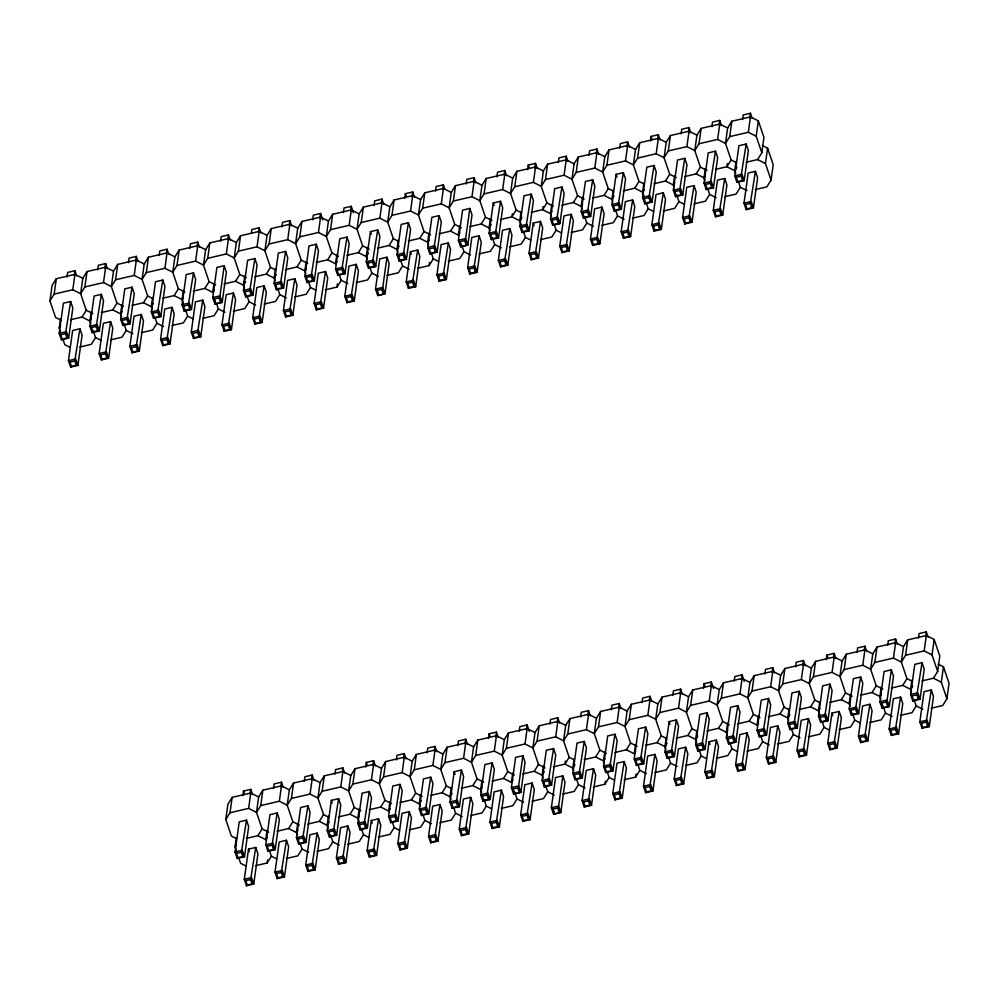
<?xml version="1.0" encoding="UTF-8"?>
<svg xmlns="http://www.w3.org/2000/svg" width="999" height="999" viewBox="0 0 999 999"><rect width="100%" height="100%" fill="white"/><g stroke="black" fill="none" stroke-linecap="round" stroke-linejoin="round"><path stroke-width="1.5" d="M60.802 320.067L55.557 317.42L49.95 300.874L52.085 285.489L56.306 278.709L74.925 274.363L82.792 278.334L80.657 293.718L86.264 310.264L92.82 313.574M49.95 300.874L54.171 294.093L56.306 278.709M60.614 332.305L59.203 328.172L60.489 318.943M67.02 277.035L67.657 272.415L74.913 270.729L76.661 275.886M70.642 301.498L65.522 333.629L66.983 337.924L68.644 338.112L72.827 307.954L70.642 301.498L63.387 303.197L59.203 333.354L61.389 339.81L68.644 338.112L66.458 331.668L59.203 333.354L60.689 334.752L62.15 339.061L61.389 339.81M74.276 275.349L74.913 270.729M54.171 294.093L72.79 289.747L74.925 274.363M72.79 289.747L80.657 293.718L84.878 286.938L87.013 271.553L105.632 267.208L113.499 271.166L111.364 286.563L116.97 303.109L123.526 306.406M79.895 328.796L74.788 360.926L76.236 365.222L77.897 365.409L82.08 335.239L79.895 328.796L72.64 330.494L68.456 360.651L70.642 367.108L77.897 365.409L75.712 358.966L68.456 360.651L69.942 362.05L71.404 366.358L70.642 367.108M91.196 311.775L89.91 321.016L90.847 323.776M97.727 269.88L98.364 265.259L105.619 263.574L107.368 268.731M101.349 294.343L96.229 326.473L97.69 330.769L99.351 330.956L103.534 300.786L101.349 294.343L94.093 296.029L89.91 326.198L92.095 332.642L99.351 330.956L97.165 324.513L89.91 326.198L91.396 327.597L92.857 331.893L92.095 332.642M104.982 268.182L105.619 263.574M84.878 286.938L103.496 282.592L105.632 267.208M103.496 282.592L111.364 286.563L115.584 279.77L117.72 264.385L136.339 260.052L144.206 264.011L142.07 279.395L147.677 295.954L152.922 298.589M110.602 321.641L105.494 353.771L106.943 358.067L108.604 358.254L112.787 328.084L110.602 321.641L103.347 323.326L99.163 353.496L101.349 359.94L108.604 358.254L106.418 351.81L99.163 353.496L100.649 354.895L102.11 359.19L101.349 359.94M121.903 304.62L120.617 313.861L121.553 316.608M128.434 262.725L129.071 258.104L136.326 256.406L138.074 261.576M132.055 287.188L126.935 319.318L128.396 323.614L130.057 323.801L134.241 293.631L132.055 287.188L124.8 288.873L120.617 319.043L122.802 325.487L130.057 323.801L127.872 317.345L120.617 319.043L122.103 320.442L123.564 324.737L122.802 325.487M135.689 261.026L136.326 256.406M115.584 279.77L134.203 275.437L136.339 260.052M134.203 275.437L142.07 279.395L146.291 272.615L148.426 257.23L167.045 252.897L174.912 256.855L172.777 272.24L178.384 288.786L184.94 292.095M141.309 314.485L136.201 346.616L137.65 350.911L139.311 351.099L143.494 320.929L141.309 314.485L134.053 316.171L129.87 346.341L132.055 352.784L139.311 351.099L137.125 344.643L129.87 346.341L131.356 347.739L132.817 352.035L132.055 352.784M152.61 297.465L151.324 306.693L152.26 309.453M159.141 255.557L159.778 250.949L167.033 249.25L168.781 254.408M162.762 280.032L157.642 312.15L159.103 316.458L160.764 316.646L164.947 286.476L162.762 280.032L155.507 281.718L151.324 311.888L153.509 318.331L160.764 316.646L158.579 310.19L151.324 311.888L152.81 313.286L154.271 317.582L153.509 318.331M166.396 253.871L167.033 249.25M146.291 272.615L164.91 268.281L167.045 252.897M164.91 268.281L172.777 272.24L176.998 265.459L179.133 250.075L197.752 245.729L205.619 249.7L203.484 265.085L209.091 281.631L215.647 284.94M172.015 307.317L166.908 339.448L168.356 343.756L170.017 343.943L174.201 313.773L172.015 307.317L164.76 309.016L160.577 339.185L162.762 345.629L170.017 343.943L167.832 337.487L160.577 339.185L162.063 340.584L163.524 344.88L162.762 345.629M183.317 290.309L182.03 299.538L183.429 303.671M189.847 248.401L190.484 243.781L197.74 242.095L199.488 247.252M193.469 272.864L188.349 304.995L189.81 309.29L191.471 309.478L195.654 279.32L193.469 272.864L186.214 274.563L182.03 304.72L184.216 311.176L191.471 309.478L189.286 303.034L182.03 304.72L183.516 306.119L184.977 310.427L184.216 311.176M197.103 246.716L197.74 242.095M176.998 265.459L195.617 261.114L197.752 245.729M195.617 261.114L203.484 265.085L207.705 258.304L209.84 242.919L228.459 238.574L236.326 242.545L234.191 257.929L239.797 274.475L246.353 277.784M202.722 300.162L197.615 332.292L199.063 336.588L200.724 336.775L204.907 306.618L202.722 300.162L195.467 301.86L191.284 332.018L193.469 338.474L200.724 336.775L198.539 330.332L191.284 332.018L192.77 333.416L194.231 337.724L193.469 338.474M193.419 291.084L204.87 288.411L212.737 292.382L214.023 283.154M220.554 241.246L221.191 236.626L228.446 234.94L230.195 240.097M215.334 300.999L214.922 304.021L222.178 302.322L226.361 272.153L224.176 265.709L216.92 267.407L212.737 297.565L214.922 304.021L222.178 302.322L219.992 295.879L224.176 265.709M227.809 239.56L228.446 234.94M207.705 258.304L226.323 253.958L228.459 238.574M226.323 253.958L234.191 257.929L238.411 251.149L240.547 235.752L259.166 231.418L267.033 235.377L264.897 250.774L270.504 267.32L275.749 269.967M233.429 293.007L228.309 325.137L229.77 329.433L231.431 329.62L235.614 299.45L233.429 293.007L226.174 294.693L221.99 324.862L224.176 331.318L231.431 329.62L229.246 323.177L221.99 324.862L223.476 326.261L224.937 330.557L224.176 331.318M244.73 275.986L243.444 285.227L244.38 287.987M251.473 232.542L251.898 229.47L259.153 227.784L260.901 232.942M254.882 258.554L249.762 290.684L251.224 294.98L252.884 295.167L257.068 264.997L254.882 258.554L247.627 260.24L243.444 290.409L245.629 296.853L252.884 295.167L250.699 288.723L243.444 290.409L244.93 291.808L246.391 296.104L245.629 296.853M258.516 232.392L259.153 227.784M238.411 251.149L257.03 246.803L259.166 231.418M257.03 246.803L264.897 250.774L269.118 243.981L271.253 228.596L289.872 224.263L297.739 228.222L295.604 243.606L301.211 260.165L307.767 263.461M264.136 285.851L259.016 317.982L260.477 322.277L262.138 322.465L266.321 292.295L264.136 285.851L256.88 287.537L252.697 317.707L254.882 324.151L262.138 322.465L259.952 316.021L252.697 317.707L254.183 319.106L255.644 323.401L254.882 324.151M275.437 268.831L274.151 278.059L275.087 280.819M281.968 226.923L282.605 222.315L289.86 220.617L291.608 225.786M285.589 251.398L280.469 283.529L281.93 287.824L283.591 288.012L287.774 257.842L285.589 251.398L278.334 253.084L274.151 283.254L276.336 289.698L283.591 288.012L281.406 281.556L274.151 283.254L275.637 284.653L277.098 288.948L276.336 289.698M289.211 225.237L289.86 220.617M269.118 243.981L287.737 239.648L289.872 224.263M287.737 239.648L295.604 243.606L299.825 236.825L301.96 221.441L320.579 217.108L328.446 221.066L326.311 236.451L331.918 252.997L338.474 256.306M294.842 278.696L289.722 310.826L291.184 315.122L292.844 315.309L297.028 285.14L294.842 278.696L287.587 280.382L283.404 310.552L285.589 316.995L292.844 315.309L290.659 308.853L283.404 310.552L284.89 311.95L286.351 316.246L285.589 316.995M236.663 838.71L231.418 836.063L225.799 819.517L227.934 804.133L232.155 797.352L250.774 793.006L258.641 796.977L256.506 812.362L262.125 828.908L268.681 832.217M306.131 261.676L304.857 270.904L305.794 273.664M225.799 819.517L230.02 812.736L232.155 797.352M312.675 219.768L313.311 215.16L320.567 213.461L322.752 219.917M316.296 244.231L311.176 276.361L312.637 280.669L314.298 280.856L318.481 250.687L316.296 244.231L309.041 245.929L304.857 276.099L307.043 282.542L314.298 280.856L312.113 274.4L304.857 276.099L306.343 277.497L307.804 281.793L307.043 282.542M319.917 218.082L320.567 213.461M299.825 236.825L318.444 232.492L320.579 217.108M236.463 850.948L235.052 846.815L236.338 837.587M242.869 795.679L243.506 791.058L250.761 789.372L252.51 794.53M246.491 820.142L241.383 852.272L242.832 856.568L244.493 856.755L248.676 826.598L246.491 820.142L239.236 821.84L235.052 851.997L237.238 858.453L244.493 856.755L242.307 850.311L235.052 851.997L236.538 853.396L237.999 857.704L237.238 858.453M250.125 793.993L250.761 789.372M230.02 812.736L248.639 808.391L250.774 793.006M318.444 232.492L326.311 236.451L330.532 229.67L332.667 214.285L351.286 209.94L359.153 213.911L357.018 229.295L362.625 245.841L369.18 249.151M325.549 271.528L320.429 303.659L321.89 307.967L323.551 308.154L327.734 277.984L325.549 271.528L318.294 273.227L314.111 303.396L316.296 309.84L323.551 308.154L321.366 301.698L314.111 303.396L315.597 304.795L317.058 309.091L316.296 309.84M248.501 849.138L244.305 879.295L246.491 885.751L253.746 884.053L257.942 853.895L255.744 847.439L248.501 849.138L249.375 851.71M316.233 262.45L327.697 259.79L335.564 263.748L336.838 254.52M248.639 808.391L256.506 812.362L260.727 805.581L262.862 790.197L281.481 785.851L289.348 789.822L287.213 805.206L292.832 821.752L299.375 825.062M343.381 212.612L344.018 207.992L351.273 206.306L353.459 212.75M255.744 847.439L250.637 879.57L252.098 883.865L253.746 884.053L251.561 877.609L244.305 879.295L245.804 880.693L247.252 885.002L246.491 885.751M325.499 289.747L336.95 287.088L337.375 284.003M347.003 237.075L341.883 269.206L343.344 273.501L345.005 273.689L349.188 243.531L347.003 237.075L339.747 238.773L335.564 268.931L337.749 275.387L345.005 273.689L342.819 267.245L335.564 268.931L337.05 270.329L338.511 274.638L337.749 275.387M350.624 210.926L351.273 206.306M330.532 229.67L349.151 225.324L351.286 209.94M246.441 838.361L257.892 835.688L265.759 839.659L267.045 830.431M273.576 788.523L274.213 783.903L281.468 782.217L283.216 787.374M255.694 865.658L267.158 862.986L267.582 859.914M277.198 812.986L272.09 845.117L273.539 849.412L275.2 849.6L279.383 819.43L277.198 812.986L269.942 814.672L265.759 844.842L267.944 851.298L275.2 849.6L273.014 843.156L265.759 844.842L267.245 846.24L268.706 850.536L267.944 851.298M280.831 786.825L281.468 782.217M260.727 805.581L279.345 801.235L281.481 785.851M349.151 225.324L357.018 229.295L361.238 222.515L363.374 207.13L381.993 202.785L389.86 206.756L387.724 222.14L393.331 238.686L398.576 241.333M356.256 264.373L351.136 296.503L352.597 300.799L354.258 300.986L358.441 270.829L356.256 264.373L349.001 266.071L344.817 296.228L347.003 302.685L354.258 300.986L352.073 294.543L344.817 296.228L346.303 297.627L347.764 301.935L347.003 302.685M367.545 247.365L366.271 256.593L367.207 259.353M279.345 801.235L287.213 805.206L291.433 798.413L293.569 783.029L312.188 778.696L320.055 782.654L317.919 798.039L323.539 814.597L328.771 817.232M370.454 231.606L366.271 261.775L368.456 268.232L375.711 266.533L379.895 236.363L377.709 229.92L370.454 231.606L371.328 234.191M374.088 205.457L374.725 200.836L381.98 199.151L383.728 204.308M286.451 840.284L281.343 872.414L282.804 876.71L284.453 876.897L288.649 846.727L286.451 840.284L279.208 841.97L275.012 872.139L277.198 878.583L284.453 876.897L282.267 870.454L275.012 872.139L276.511 873.538L277.959 877.834L277.198 878.583M377.709 229.92L372.59 262.05L374.051 266.346L375.711 266.533L373.526 260.09L366.271 261.775L367.757 263.174L369.218 267.47L368.456 268.232M381.331 203.759L381.98 199.151M361.238 222.515L379.857 218.169L381.993 202.785M297.752 823.263L296.466 832.504L297.402 835.251M304.283 781.368L304.92 776.747L312.175 775.062L313.923 780.219M378.122 292.507L377.709 295.529L384.965 293.831L389.148 263.661L386.963 257.218L379.707 258.903L375.524 289.073L377.709 295.529L384.965 293.831L382.779 287.387L386.963 257.218M307.904 805.831L302.797 837.961L304.245 842.257L305.906 842.444L310.09 812.274L307.904 805.831L300.649 807.517L296.466 837.686L298.651 844.13L305.906 842.444L303.721 836.001L296.466 837.686L297.952 839.085L299.413 843.381L298.651 844.13M311.538 779.67L312.175 775.062M291.433 798.413L310.052 794.08L312.188 778.696M379.857 218.169L387.724 222.14L391.945 215.359L394.081 199.962L412.699 195.629L420.567 199.588L418.431 214.972L424.038 231.531L430.594 234.827M398.251 240.197L396.978 249.438L397.914 252.198M310.052 794.08L317.919 798.039L322.14 791.258L324.275 775.873L342.894 771.54L350.761 775.499L348.626 790.883L354.233 807.442L360.789 810.738M404.782 198.302L405.432 193.681L412.687 191.995L414.435 197.153M317.158 833.129L312.05 865.259L313.511 869.555L315.16 869.742L319.343 839.572L317.158 833.129L309.915 834.814L305.719 864.984L307.904 871.428L315.16 869.742L312.974 863.298L305.719 864.984L307.217 866.383L308.666 870.678L307.904 871.428M408.416 222.765L403.296 254.895L404.757 259.191L406.418 259.378L410.601 229.208L408.416 222.765L401.161 224.45L396.978 254.62L399.163 261.064L406.418 259.378L404.22 252.934L396.978 254.62L398.464 256.019L399.925 260.314L399.163 261.064M412.038 196.603L412.687 191.995M391.945 215.359L410.564 211.014L412.699 195.629M328.459 816.108L327.173 825.336L328.109 828.096M331.356 800.361L327.173 830.531L329.358 836.975L336.613 835.289L340.796 805.119L338.611 798.676L331.356 800.361L332.23 802.946M334.99 774.2L335.627 769.592L342.882 767.894L344.63 773.051M410.414 251.748L406.231 281.918L408.416 288.361L415.671 286.676L419.855 256.506L417.669 250.062L410.414 251.748L411.288 254.333M338.611 798.676L333.504 830.793L334.952 835.102L336.613 835.289L334.428 828.833L327.173 830.531L328.659 831.93L330.12 836.225L329.358 836.975M342.457 770.978L342.882 767.894M322.14 791.258L340.759 786.925L342.894 771.54M410.564 211.014L418.431 214.972L422.652 208.192L424.787 192.807L443.406 188.474L451.273 192.432L449.138 207.817L454.745 224.375L461.301 227.672M417.669 250.062L412.55 282.193L414.011 286.488L415.671 286.676L413.486 280.232L406.231 281.918L407.717 283.316L409.178 287.612L408.416 288.361M428.958 233.042L427.684 242.27L428.621 245.03M340.759 786.925L348.626 790.883L352.847 784.103L354.982 768.718L373.601 764.372L381.468 768.343L379.333 783.728L384.94 800.274L391.496 803.583M435.489 191.134L436.138 186.526L443.394 184.827L444.705 188.699M347.864 825.973L342.757 858.091L344.218 862.399L345.866 862.587L350.05 832.417L347.864 825.973L340.622 827.659L336.426 857.829L338.611 864.272L345.866 862.587L343.681 856.131L336.426 857.829L337.924 859.227L339.373 863.523L338.611 864.272M417.619 268.281L429.071 265.609L429.495 262.525M439.123 215.609L434.003 247.74L435.464 252.035L437.125 252.223L441.308 222.053L439.123 215.609L431.868 217.295L427.684 247.465L429.87 253.908L437.125 252.223L434.927 245.766L427.684 247.465L429.17 248.863L430.631 253.159L429.87 253.908M442.744 189.448L443.394 184.827M422.652 208.192L441.271 203.858L443.406 188.474M359.165 808.953L357.879 818.181L359.29 822.314M365.696 767.045L366.333 762.437L373.589 760.739L375.337 765.896M369.318 791.508L364.21 823.638L365.659 827.946L367.32 828.134L371.503 797.964L369.318 791.508L362.063 793.206L357.879 823.376L360.065 829.819L367.32 828.134L365.135 821.678L357.879 823.376L359.365 824.774L360.826 829.07L360.065 829.819M372.952 765.359L373.589 760.739M352.847 784.103L371.466 779.769L373.601 764.372M441.271 203.858L449.138 207.817L453.359 201.036L455.494 185.652L474.113 181.306L481.98 185.277L479.845 200.662L485.452 217.208L492.007 220.517M448.376 242.907L443.256 275.025L444.717 279.333L446.378 279.52L450.561 249.35L448.376 242.907L441.121 244.593L436.938 274.762L439.123 281.206L446.378 279.52L444.193 273.064L436.938 274.762L438.424 276.161L439.885 280.457L439.123 281.206M371.316 820.504L367.132 850.661L369.318 857.117L376.573 855.419L380.756 825.261L378.571 818.805L371.316 820.504L372.202 823.076M439.061 233.828L450.524 231.156L458.391 235.115L459.665 225.886M371.466 779.769L379.333 783.728L383.554 776.947L385.689 761.563L404.308 757.217L412.175 761.188L410.04 776.573L415.646 793.119L422.202 796.428M466.196 183.978L466.845 179.37L474.1 177.672L475.849 182.829M378.571 818.805L373.464 850.936L374.912 855.231L376.573 855.419L374.388 848.975L367.132 850.661L368.631 852.06L370.08 856.368L369.318 857.117M460.989 243.731L460.576 246.753L467.832 245.067L472.015 214.897L469.83 208.441L462.574 210.14L458.391 240.309L460.576 246.753L467.832 245.067L465.634 238.611L469.83 208.441M473.451 182.293L474.1 177.672M453.359 201.036L471.978 196.703L474.113 181.306M369.268 809.727L380.719 807.055L388.586 811.026L389.872 801.797M396.403 759.889L397.04 755.269L404.295 753.583L406.044 758.74M400.025 784.352L394.917 816.483L396.366 820.778L398.027 820.966L402.21 790.808L400.025 784.352L392.769 786.051L388.586 816.208L390.771 822.664L398.027 820.966L395.841 814.522L388.586 816.208L390.072 817.607L391.533 821.915L390.771 822.664M403.658 758.204L404.295 753.583M383.554 776.947L402.172 772.602L404.308 757.217M471.978 196.703L479.845 200.662L484.065 193.881L486.201 178.496L504.82 174.151L512.674 178.122L510.551 193.506L516.158 210.052L521.403 212.7M479.083 235.739L473.963 267.869L475.424 272.178L477.085 272.365L481.268 242.195L479.083 235.739L471.828 237.437L467.644 267.607L469.83 274.051L477.085 272.365L474.9 265.909L467.644 267.607L469.13 269.006L470.591 273.301L469.83 274.051M490.372 218.731L489.098 227.959L490.034 230.719M402.172 772.602L410.04 776.573L414.26 769.792L416.396 754.407L435.015 750.062L442.882 754.02L440.746 769.417L446.353 785.963L451.598 788.611M493.281 202.984L489.098 233.142L491.283 239.598L498.526 237.899L502.722 207.742L500.536 201.286L493.281 202.984L494.155 205.557M496.903 176.823L497.552 172.203L504.807 170.517L506.555 175.674M409.278 811.65L404.17 843.78L405.619 848.076L407.28 848.263L411.463 818.094L409.278 811.65L402.023 813.348L397.839 843.506L400.025 849.962L407.28 848.263L405.094 841.82L397.839 843.506L399.325 844.904L400.786 849.212L400.025 849.962M500.536 201.286L495.417 233.416L496.878 237.712L498.526 237.899L496.341 231.456L489.098 233.142L490.584 234.54L492.045 238.848L491.283 239.598M504.158 175.137L504.807 170.517M484.065 193.881L502.684 189.535L504.82 174.151M420.579 794.63L419.293 803.87L420.229 806.63M427.11 752.734L427.747 748.114L435.002 746.428L436.75 751.585M430.731 777.197L425.624 809.327L427.072 813.623L428.733 813.81L432.917 783.641L430.731 777.197L423.476 778.883L419.293 809.053L421.478 815.496L428.733 813.81L426.548 807.367L419.293 809.053L420.779 810.451L422.24 814.747L421.478 815.496M434.365 751.036L435.002 746.428M414.26 769.792L432.879 765.446L435.015 750.062M502.684 189.535L510.551 193.506L514.772 186.726L516.908 171.341L535.526 166.995L543.381 170.966L541.246 186.351L546.865 202.897L553.421 206.206M509.79 228.584L504.67 260.714L506.131 265.01L507.792 265.197L511.975 235.04L509.79 228.584L502.534 230.282L498.351 260.439L500.536 266.895L507.792 265.197L505.606 258.753L498.351 260.439L499.837 261.838L501.298 266.146L500.536 266.895M512.362 213.761L511.938 216.833L500.474 219.505M521.078 211.576L519.805 220.804L521.203 224.937M432.879 765.446L440.746 769.417L444.967 762.624L447.102 747.24L465.721 742.906L473.588 746.865L471.453 762.249L477.06 778.808L483.616 782.105M527.609 169.668L528.259 165.047L535.514 163.361L537.262 168.519M439.985 804.495L434.877 836.625L436.326 840.921L437.987 841.108L442.17 810.938L439.985 804.495L432.729 806.181L428.546 836.35L430.731 842.794L437.987 841.108L435.801 834.664L428.546 836.35L430.032 837.749L431.493 842.045L430.731 842.794M531.243 194.131L526.123 226.261L527.584 230.557L529.233 230.744L533.429 200.574L531.243 194.131L523.988 195.816L519.805 225.986L521.99 232.442L529.233 230.744L527.047 224.3L519.805 225.986L521.291 227.385L522.739 231.681L521.99 232.442M534.865 167.969L535.514 163.361M514.772 186.726L533.391 182.38L535.526 166.995M451.286 787.474L450 796.715L450.936 799.462M454.183 771.727L450 801.897L452.185 808.341L459.44 806.655L463.623 776.485L461.438 770.042L454.183 771.727L455.057 774.312M457.817 745.579L458.454 740.958L465.709 739.272L467.457 744.43M533.241 223.114L529.058 253.284L531.243 259.728L538.498 258.042L542.682 227.872L540.496 221.428L533.241 223.114L534.115 225.699M461.438 770.042L456.318 802.172L457.779 806.468L459.44 806.655L457.255 800.211L450 801.897L451.486 803.296L452.947 807.592L452.185 808.341M465.072 743.88L465.709 739.272M444.967 762.624L463.586 758.291L465.721 742.906M533.391 182.38L541.246 186.351L545.479 179.558L547.614 164.173L566.221 159.84L574.088 163.799L571.952 179.183L577.572 195.742L584.128 199.038M540.496 221.428L535.377 253.559L536.838 257.854L538.498 258.042L536.313 251.598L529.058 253.284L530.544 254.683L532.005 258.978L531.243 259.728M543.069 206.606L542.644 209.678L531.181 212.35M551.785 204.408L550.511 213.649L551.448 216.396M463.586 758.291L471.453 762.249L475.674 755.469L477.809 740.084L496.428 735.751L504.295 739.71L502.16 755.094L507.767 771.653L514.323 774.949M558.316 162.512L558.965 157.892L566.208 156.206L567.969 161.363M470.691 797.339L465.584 829.47L467.033 833.765L468.693 833.953L472.877 803.783L470.691 797.339L463.436 799.025L459.253 829.195L461.438 835.639L468.693 833.953L466.508 827.497L459.253 829.195L460.739 830.594L462.2 834.889L461.438 835.639M561.95 186.975L556.83 219.106L558.291 223.401L559.939 223.589L564.135 193.419L561.95 186.975L554.695 188.661L550.499 218.831L552.697 225.275L559.939 223.589L557.754 217.145L550.499 218.831L551.997 220.23L553.446 224.525L552.697 225.275M565.571 160.814L566.208 156.206M545.479 179.558L564.085 175.225L566.221 159.84M481.993 780.319L480.706 789.547L481.643 792.307M488.523 738.411L489.16 733.803L496.416 732.105L498.164 737.262M492.145 762.886L487.025 795.004L488.486 799.312L490.147 799.5L494.33 769.33L492.145 762.886L484.89 764.572L480.706 794.742L482.892 801.186L490.147 799.5L487.962 793.044L480.706 794.742L482.192 796.141L483.653 800.436L482.892 801.186M495.779 736.725L496.416 732.105M475.674 755.469L494.293 751.136L496.428 735.751M564.085 175.225L571.952 179.183L576.186 172.402L578.321 157.018L596.927 152.685L604.795 156.643L602.659 172.028L608.279 188.586L613.523 191.221M571.203 214.273L566.083 246.403L567.544 250.699L569.205 250.886L573.389 220.717L571.203 214.273L563.948 215.959L559.765 246.129L561.95 252.572L569.205 250.886L567.007 244.443L559.765 246.129L561.251 247.527L562.712 251.823L561.95 252.572M582.492 197.253L581.218 206.481L582.155 209.241M494.293 751.136L502.16 755.094L506.381 748.313L508.516 732.929L527.135 728.583L535.002 732.554L532.867 747.939L538.473 764.485L545.029 767.794M589.023 155.345L589.672 150.737L596.915 149.038L598.676 154.196M501.398 790.184L496.291 822.302L497.739 826.61L499.4 826.797L503.583 796.628L501.398 790.184L494.143 791.87L489.96 822.04L492.145 828.483L499.4 826.797L497.215 820.341L489.96 822.04L491.446 823.438L492.907 827.734L492.145 828.483M592.657 179.82L587.537 211.938L588.998 216.246L590.646 216.433L594.842 186.264L592.657 179.82L585.402 181.506L581.206 211.676L583.404 218.119L590.646 216.433L588.461 209.977L581.206 211.676L582.704 213.074L584.153 217.37L583.404 218.119M596.278 153.659L596.915 149.038M576.186 172.402L594.792 168.069L596.927 152.685M492.095 781.106L503.546 778.433L511.413 782.392L512.699 773.164M519.23 731.256L519.867 726.635L527.122 724.949L529.308 731.393M514.023 791.008L513.598 794.03L520.854 792.332L525.037 762.175L522.852 755.719L515.596 757.417L511.413 787.574L513.598 794.03L520.854 792.332L518.668 785.888L522.852 755.719M526.485 729.57L527.122 724.949M506.381 748.313L524.999 743.968L527.135 728.583M594.792 168.069L602.659 172.028L606.893 165.247L609.028 149.862L627.634 145.517L635.501 149.488L633.366 164.872L638.985 181.418L644.23 184.066M601.91 207.118L596.79 239.236L598.251 243.544L599.912 243.731L604.095 213.561L601.91 207.118L594.655 208.803L590.471 238.973L592.657 245.417L599.912 243.731L597.714 237.275L590.471 238.973L591.957 240.372L593.418 244.668L592.657 245.417M613.199 190.097L611.925 199.325L612.849 202.085M524.999 743.968L532.867 747.939L537.087 741.158L539.223 725.774L557.842 721.428L565.709 725.399L563.573 740.783L569.18 757.329L574.425 759.977M616.108 174.35L611.912 204.52L614.098 210.964L621.353 209.278L625.549 179.108L623.351 172.652L616.108 174.35L616.982 176.923M619.73 148.189L620.379 143.581L627.622 141.883L629.37 147.04M532.105 783.016L526.997 815.147L528.446 819.442L530.107 819.63L534.29 789.472L532.105 783.016L524.85 784.715L520.666 814.872L522.852 821.328L530.107 819.63L527.922 813.186L520.666 814.872L522.152 816.27L523.613 820.579L522.852 821.328M623.351 172.652L618.244 204.783L619.705 209.091L621.353 209.278L619.168 202.822L611.912 204.52L613.411 205.919L614.86 210.215L614.098 210.964M626.985 146.503L627.622 141.883M606.893 165.247L625.499 160.914L627.634 145.517M543.406 766.008L542.12 775.236L543.056 777.996M549.937 724.1L550.574 719.48L557.829 717.794L559.577 722.951M553.558 748.563L548.439 780.694L549.9 784.989L551.56 785.177L555.744 755.019L553.558 748.563L546.303 750.261L542.12 780.419L544.305 786.875L551.56 785.177L549.375 778.733L542.12 780.419L543.606 781.817L545.067 786.126L544.305 786.875M557.192 722.414L557.829 717.794M537.087 741.158L555.706 736.812L557.842 721.428M625.499 160.914L633.366 164.872L637.599 158.092L639.735 142.707L658.341 138.362L666.208 142.333L664.073 157.717L669.692 174.263L676.248 177.572M632.617 199.95L627.497 232.08L628.958 236.376L630.619 236.563L634.802 206.406L632.617 199.95L625.362 201.648L621.178 231.805L623.364 238.262L630.619 236.563L628.421 230.12L621.178 231.805L622.664 233.204L624.125 237.512L623.364 238.262M553.983 811.151L553.558 814.173L560.814 812.474L564.997 782.304L562.812 775.861L555.556 777.547L551.373 807.716L553.558 814.173L560.814 812.474L558.628 806.031L562.812 775.861M643.905 182.942L642.632 192.17L644.03 196.303M555.706 736.812L563.573 740.783L567.794 734.003L569.929 718.606L588.548 714.273L596.415 718.231L594.28 733.628L599.887 750.174L606.443 753.471M650.436 141.034L651.086 136.413L658.329 134.728L660.077 139.885M565.384 761.038L564.959 764.11L553.508 766.782M654.058 165.497L648.95 197.627L650.411 201.923L652.06 202.11L656.256 171.953L654.058 165.497L646.815 167.195L642.619 197.352L644.805 203.808L652.06 202.11L649.874 195.667L642.619 197.352L644.118 198.751L645.566 203.059L644.805 203.808M657.692 139.348L658.329 134.728M637.599 158.092L656.206 153.746L658.341 138.362M574.113 758.84L572.827 768.081L573.763 770.841M580.644 716.945L581.281 712.324L588.536 710.639L590.284 715.796M584.265 741.408L579.145 773.538L580.606 777.834L582.267 778.021L586.45 747.851L584.265 741.408L577.01 743.094L572.827 773.263L575.012 779.707L582.267 778.021L580.082 771.578L572.827 773.263L574.313 774.662L575.774 778.958L575.012 779.707M587.899 715.247L588.536 710.639M567.794 734.003L586.413 729.657L588.548 714.273M656.206 153.746L664.073 157.717L668.294 150.936L670.429 135.552L689.048 131.206L696.915 135.165L694.78 150.562L700.399 167.108L706.955 170.404M663.324 192.795L658.204 224.925L659.665 229.221L661.313 229.408L665.509 199.251L663.324 192.795L656.068 194.493L651.885 224.65L654.07 231.106L661.313 229.408L659.128 222.964L651.885 224.65L653.371 226.049L654.832 230.357L654.07 231.106M674.612 175.774L673.338 185.015L674.263 187.775M586.413 729.657L594.28 733.628L598.501 726.835L600.636 711.45L619.255 707.117L627.122 711.076L624.987 726.46L630.594 743.019L637.15 746.315M681.143 133.878L681.78 129.258L689.035 127.572L690.784 132.73M593.518 768.706L588.411 800.836L589.86 805.132L591.52 805.319L595.704 775.149L593.518 768.706L586.263 770.391L582.08 800.561L584.265 807.005L591.52 805.319L589.335 798.875L582.08 800.561L583.566 801.96L585.027 806.255L584.265 807.005M684.765 158.341L679.657 190.472L681.118 194.768L682.767 194.955L686.95 164.785L684.765 158.341L677.522 160.027L673.326 190.197L675.511 196.641L682.767 194.955L680.581 188.511L673.326 190.197L674.824 191.596L676.273 195.891L675.511 196.641M688.398 132.18L689.035 127.572M668.294 150.936L686.912 146.591L689.048 131.206M604.82 751.685L603.533 760.913L604.47 763.673M611.351 709.789L611.987 705.169L619.243 703.471L620.991 708.641M593.468 786.925L604.919 784.252L605.344 781.181M614.972 734.253L609.852 766.383L611.313 770.679L612.974 770.866L617.157 740.696L614.972 734.253L607.717 735.938L603.533 766.108L605.719 772.552L612.974 770.866L610.789 764.41L603.533 766.108L605.019 767.507L606.48 771.802L605.719 772.552M618.606 708.091L619.243 703.471M598.501 726.835L617.12 722.502L619.255 707.117M686.912 146.591L694.78 150.562L699 143.769L701.136 128.384L719.755 124.051L727.622 128.009L725.486 143.394L731.106 159.952L736.35 162.587M694.03 185.639L688.91 217.77L690.371 222.065L692.02 222.253L696.216 192.083L694.03 185.639L686.775 187.325L682.592 217.495L684.777 223.938L692.02 222.253L689.834 215.809L682.592 217.495L684.078 218.893L685.526 223.189L684.777 223.938M705.319 168.619L704.033 177.859L704.969 180.607M617.12 722.502L624.987 726.46L629.208 719.68L631.343 704.295L649.962 699.962L657.829 703.92L655.694 719.305L661.301 735.851L666.545 738.498M711.85 126.723L712.487 122.103L719.742 120.417L721.49 125.574M624.225 761.55L619.105 793.681L620.566 797.976L622.227 798.164L626.41 767.994L624.225 761.55L616.97 763.236L612.787 793.406L614.972 799.849L622.227 798.164L620.042 791.707L612.787 793.406L614.273 794.804L615.734 799.1L614.972 799.849M715.471 151.186L710.364 183.317L711.825 187.612L713.473 187.8L717.657 157.63L715.471 151.186L708.229 152.872L704.033 183.042L706.218 189.485L713.473 187.8L711.288 181.356L704.033 183.042L705.531 184.44L706.98 188.736L706.218 189.485M719.105 125.025L719.742 120.417M699 143.769L717.619 139.435L719.755 124.051M614.922 752.472L626.373 749.799L634.24 753.758L635.526 744.53M642.057 702.622L642.694 698.014L649.949 696.315L651.698 701.473M624.175 779.769L635.626 777.097L636.051 774.013M645.679 727.097L640.559 759.215L642.02 763.523L643.681 763.711L647.864 733.541L645.679 727.097L638.423 728.783L634.24 758.953L636.425 765.396L643.681 763.711L641.495 757.254L634.24 758.953L635.726 760.351L637.187 764.647L636.425 765.396M649.313 700.936L649.949 696.315M629.208 719.68L647.827 715.346L649.962 699.962M717.619 139.435L725.486 143.394L729.707 136.613L731.842 121.229L750.461 116.895L758.328 120.854L763.948 137.4L761.812 152.797L757.579 159.578L746.128 162.25M724.737 178.484L719.617 210.614L721.078 214.91L722.727 215.097L726.922 184.927L724.737 178.484L717.482 180.17L713.286 210.339L715.484 216.783L722.727 215.097L720.541 208.641L713.286 210.339L714.784 211.738L716.233 216.034L715.484 216.783M727.309 163.649L726.885 166.733L715.421 169.405M736.026 161.463L734.74 170.692L735.676 173.451M647.827 715.346L655.694 719.305L659.914 712.524L662.05 697.14L680.669 692.794L688.536 696.765L686.4 712.15L692.007 728.696L697.252 731.343M742.557 119.555L743.194 114.947L750.449 113.249L752.197 118.406M654.932 754.382L649.812 786.513L651.273 790.821L652.934 791.008L657.117 760.838L654.932 754.382L647.677 756.081L643.493 786.25L645.679 792.694L652.934 791.008L650.749 784.552L643.493 786.25L644.979 787.649L646.44 791.945L645.679 792.694M746.178 144.031L741.071 176.149L742.519 180.457L744.18 180.644L748.363 150.474L746.178 144.031L738.923 145.717L734.74 175.886L736.925 182.33L744.18 180.644L741.995 174.188L734.74 175.886L736.238 177.285L737.687 181.581L736.925 182.33M749.812 117.87L750.449 113.249M729.707 136.613L748.326 132.28L750.461 116.895M666.233 737.374L664.947 746.603L665.883 749.362M669.13 721.628L664.947 751.785L667.132 758.241L674.387 756.543L678.571 726.385L676.385 719.929L669.13 721.628L670.004 724.2M672.764 695.466L673.401 690.846L680.656 689.16L682.404 694.317M761.812 152.797L756.193 136.239L758.328 120.854M676.385 719.929L671.266 752.06L672.727 756.355L674.387 756.543L672.202 750.099L664.947 751.785L666.433 753.184L667.894 757.492L667.132 758.241M680.007 693.781L680.656 689.16M659.914 712.524L678.533 708.179L680.669 692.794M755.444 171.328L750.324 203.446L751.785 207.755L753.433 207.942L757.629 177.772L755.444 171.328L748.189 173.014L743.993 203.184L746.191 209.628L753.433 207.942L751.248 201.486L743.993 203.184L745.491 204.583L746.94 208.878L746.191 209.628M755.381 189.535L766.845 186.875L771.066 180.082L765.446 163.536L767.582 148.152L762.337 145.504M678.533 708.179L686.4 712.15L690.621 705.369L692.757 689.984L711.375 685.639L719.243 689.61L717.107 704.994L722.714 721.54L729.27 724.849M685.639 747.227L680.519 779.357L681.98 783.653L683.641 783.84L687.824 753.683L685.639 747.227L678.383 748.925L674.2 779.083L676.385 785.539L683.641 783.84L681.455 777.397L674.2 779.083L675.686 780.481L677.147 784.789L676.385 785.539M771.066 180.082L773.201 164.698L767.582 148.152M696.94 730.219L695.654 739.447L696.59 742.207M703.471 688.311L704.108 683.691L711.363 682.005L713.548 688.448M707.092 712.774L701.972 744.904L703.433 749.2L705.094 749.387L709.278 719.218L707.092 712.774L699.837 714.46L695.654 744.63L697.839 751.086L705.094 749.387L702.909 742.944L695.654 744.63L697.14 746.028L698.601 750.324L697.839 751.086M710.714 686.613L711.363 682.005M690.621 705.369L709.24 701.023L711.375 685.639M709.09 741.758L704.907 771.927L707.092 778.383L714.347 776.685L718.531 746.515L716.345 740.072L709.09 741.758L709.964 744.342M709.24 701.023L717.107 704.994L721.328 698.214L723.463 682.816L742.082 678.483L749.949 682.442L747.814 697.826L753.421 714.385L759.977 717.682M716.345 740.072L711.226 772.202L712.687 776.498L714.347 776.685L712.162 770.241L704.907 771.927L706.393 773.326L707.854 777.622L707.092 778.383M727.634 723.051L726.36 732.292L727.297 735.052M734.178 681.156L734.814 676.535L742.07 674.849L744.255 681.293M737.799 705.619L732.679 737.749L734.14 742.045L735.801 742.232L739.984 712.062L737.799 705.619L730.544 707.304L726.36 737.474L728.546 743.918L735.801 742.232L733.616 735.788L726.36 737.474L727.846 738.873L729.307 743.169L728.546 743.918M741.42 679.457L742.07 674.849M721.328 698.214L739.947 693.868L742.082 678.483M739.947 693.868L747.814 697.826L752.035 691.046L754.17 675.661L772.789 671.328L780.656 675.287L778.521 690.671L784.128 707.23L789.372 709.864M747.052 732.916L741.932 765.047L743.393 769.342L745.054 769.53L749.238 739.36L747.052 732.916L739.797 734.602L735.614 764.772L737.799 771.216L745.054 769.53L742.869 763.086L735.614 764.772L737.1 766.171L738.561 770.466L737.799 771.216M737.737 723.838L749.2 721.166L757.067 725.124L758.341 715.896M764.884 673.988L765.521 669.38L772.776 667.682L774.525 672.851M768.506 698.463L763.386 730.594L764.847 734.889L766.508 735.077L770.691 704.907L768.506 698.463L761.25 700.149L757.067 730.319L759.252 736.763L766.508 735.077L764.322 728.621L757.067 730.319L758.553 731.718L760.014 736.013L759.252 736.763M772.127 672.302L772.776 667.682M752.035 691.046L770.654 686.713L772.789 671.328M770.654 686.713L778.521 690.671L782.741 683.89L784.877 668.506L803.496 664.16L811.363 668.131L809.227 683.516L814.834 700.062L820.079 702.709M777.759 725.761L772.639 757.891L774.1 762.187L775.761 762.374L779.944 732.205L777.759 725.761L770.504 727.447L766.32 757.617L768.506 764.06L775.761 762.374L773.576 755.918L766.32 757.617L767.806 759.015L769.267 763.311L768.506 764.06M789.048 708.741L787.774 717.969L788.711 720.729M795.591 666.832L796.228 662.225L803.483 660.526L805.231 665.684M799.212 691.296L794.093 723.426L795.554 727.734L797.214 727.921L801.398 697.752L799.212 691.296L791.957 692.994L787.774 723.164L789.959 729.607L797.214 727.921L795.017 721.465L787.774 723.164L789.26 724.562L790.721 728.858L789.959 729.607M802.834 665.147L803.483 660.526M782.741 683.89L801.36 679.557L803.496 664.16M801.36 679.557L809.227 683.516L813.448 676.735L815.584 661.35L834.202 657.005L842.07 660.976L839.934 676.36L845.541 692.906L852.097 696.216M808.466 718.593L803.346 750.724L804.807 755.032L806.468 755.219L810.651 725.049L808.466 718.593L801.21 720.291L797.027 750.461L799.212 756.905L806.468 755.219L804.282 748.763L797.027 750.461L798.513 751.86L799.974 756.156L799.212 756.905M819.754 701.585L818.481 710.813L819.879 714.947M826.285 659.677L826.935 655.057L834.19 653.371L835.938 658.528M829.919 684.14L824.799 716.271L826.26 720.566L827.921 720.754L832.105 690.596L829.919 684.14L822.664 685.838L818.481 715.996L820.666 722.452L827.921 720.754L825.723 714.31L818.481 715.996L819.967 717.394L821.428 721.703L820.666 722.452M833.541 657.991L834.19 653.371M813.448 676.735L832.067 672.389L834.202 657.005M831.917 713.136L827.734 743.293L829.919 749.75L837.174 748.051L841.358 717.894L839.172 711.438L831.917 713.136L832.791 715.709M832.067 672.389L839.934 676.36L844.155 669.58L846.29 654.195L864.909 649.85L872.776 653.821L870.641 669.205L876.248 685.751L882.804 689.06M839.172 711.438L834.053 743.568L835.514 747.864L837.174 748.051L834.989 741.608L827.734 743.293L829.22 744.692L830.681 749L829.919 749.75M850.461 694.43L849.187 703.658L850.124 706.418M856.992 652.522L857.641 647.901L864.897 646.216L866.645 651.373M860.626 676.985L855.506 709.115L856.967 713.411L858.628 713.598L862.811 683.428L860.626 676.985L853.371 678.671L849.187 708.84L851.373 715.296L858.628 713.598L856.43 707.155L849.187 708.84L850.673 710.239L852.135 714.535L851.373 715.296M864.247 650.824L864.897 646.216M844.155 669.58L862.774 665.234L864.909 649.85M862.774 665.234L870.641 669.205L874.862 662.424L876.997 647.027L895.616 642.694L903.471 646.653L901.348 662.037L906.955 678.596L912.199 681.231M869.879 704.283L864.759 736.413L866.22 740.709L867.881 740.896L872.065 710.726L869.879 704.283L862.624 705.968L858.441 736.138L860.626 742.594L867.881 740.896L865.696 734.452L858.441 736.138L859.927 737.537L861.388 741.832L860.626 742.594M881.168 687.262L879.894 696.503L880.831 699.25M887.699 645.366L888.348 640.746L895.604 639.06L897.352 644.218M882.492 705.119L882.08 708.129L889.322 706.443L893.518 676.273L891.333 669.829L884.078 671.515L879.894 701.685L882.08 708.129L889.322 706.443L887.137 699.999L891.333 669.829M894.954 643.668L895.604 639.06M874.862 662.424L893.481 658.079L895.616 642.694M893.481 658.079L901.348 662.037L905.569 655.257L907.704 639.872L926.323 635.539L934.177 639.497L939.797 656.043L937.661 671.44L933.441 678.221L921.977 680.893M900.586 697.127L895.466 729.258L896.927 733.553L898.588 733.741L902.771 703.571L900.586 697.127L893.331 698.813L889.147 728.983L891.333 735.426L898.588 733.741L896.403 727.297L889.147 728.983L890.633 730.381L892.095 734.677L891.333 735.426M911.875 680.107L910.601 689.335L911.538 692.095M918.406 638.199L919.055 633.591L926.31 631.892L928.059 637.05M922.04 662.674L916.92 694.804L918.381 699.1L920.029 699.288L924.225 669.118L922.04 662.674L914.784 664.36L910.601 694.53L912.786 700.973L920.029 699.288L917.844 692.831L910.601 694.53L912.087 695.928L913.536 700.224L912.786 700.973M925.661 636.513L926.31 631.892M905.569 655.257L924.187 650.923L926.323 635.539M937.661 671.44L932.042 654.882L934.177 639.497M931.293 689.972L926.173 722.09L927.634 726.398L929.295 726.585L933.478 696.415L931.293 689.972L924.038 691.658L919.854 721.827L922.04 728.271L929.295 726.585L927.109 720.129L919.854 721.827L921.34 723.226L922.801 727.522L922.04 728.271M931.23 708.191L942.694 705.519L946.915 698.738L941.308 682.18L943.443 666.795L938.198 664.148M946.915 698.738L949.05 683.341L943.443 666.795M220.517 302.135L219.056 297.839L219.992 295.879L212.737 297.565L214.223 298.963L215.684 303.271M383.304 293.644L381.843 289.348L382.779 287.387L375.524 289.073L377.01 290.472L378.471 294.767M466.171 244.88L464.71 240.572L465.634 238.611L458.391 240.309L459.877 241.708L461.338 246.004M519.193 792.145L517.732 787.849L518.668 785.888L511.413 787.574L512.899 788.973L514.36 793.281M559.153 812.287L557.704 807.991L558.628 806.031L551.373 807.716L552.859 809.115L554.32 813.411M887.674 706.256L886.213 701.96L887.137 699.999L879.894 701.685L881.38 703.084L882.841 707.379M82.792 278.334L87.013 271.553M59.203 328.172L60.614 325.911M70.592 319.717L82.043 317.045L86.264 310.264M113.499 271.166L117.72 264.385M91.321 318.756L89.91 321.016L82.043 317.045M93.182 330.669L95.529 337.562L91.296 344.343L79.845 347.015M101.299 312.562L112.75 309.89L116.97 303.109M144.206 264.011L148.426 257.23M122.028 311.588L120.617 313.861L112.75 309.89M123.888 323.514L126.224 330.407L122.003 337.187L110.552 339.86M132.005 305.407L143.456 302.734L147.677 295.954M174.912 256.855L179.133 250.075M153.434 303.309L151.324 306.693L143.456 302.734M155.07 317.732L156.93 323.251L152.71 330.032L141.259 332.704M162.712 298.239L174.163 295.579L178.384 288.786M205.619 249.7L209.84 242.919M183.441 297.277L182.03 299.538L174.163 295.579M185.777 310.577L187.637 316.084L183.416 322.877L171.965 325.537M204.87 288.411L209.091 281.631M236.326 242.545L240.547 235.752M212.737 292.382L214.148 290.122M216.483 303.409L218.344 308.928L214.123 315.709L202.672 318.381M224.126 283.928L235.577 281.256L239.797 274.475M267.033 235.377L271.253 228.596M245.554 281.83L243.444 285.227L235.577 281.256M247.19 296.253L249.051 301.773L244.83 308.554L233.379 311.226M254.832 276.773L266.283 274.101L270.504 267.32M297.739 228.222L301.96 221.441M276.261 274.675L274.151 278.059L266.283 274.101M277.897 289.098L279.757 294.618L275.537 301.398L264.086 304.071M285.539 269.618L296.99 266.945L301.211 260.165M328.446 221.066L332.667 214.285M306.268 268.644L304.857 270.904L296.99 266.945M308.129 280.557L310.464 287.462L306.243 294.243L294.792 296.915M327.697 259.79L331.918 252.997M359.153 213.911L363.374 207.13M335.564 263.748L336.975 261.488M336.95 287.088L341.171 280.294L339.298 274.787M346.94 255.294L358.404 252.622L362.625 245.841M389.86 206.756L394.081 199.962M368.381 253.197L366.271 256.593L358.404 252.622M370.005 267.62L371.878 273.139L367.657 279.92L356.206 282.592M377.647 248.139L389.111 245.467L393.331 238.686M420.567 199.588L424.787 192.807M399.088 246.041L396.978 249.438L389.111 245.467M400.711 260.464L402.585 265.984L398.364 272.764L386.913 275.437M408.354 240.984L419.817 238.311L424.038 231.531M451.273 192.432L455.494 185.652M429.083 240.01L427.684 242.27L419.817 238.311M429.071 265.609L433.291 258.828L431.418 253.309M450.524 231.156L454.745 224.375M481.98 185.277L486.201 178.496M458.391 235.115L459.79 232.854M462.125 246.154L463.998 251.673L459.777 258.454L448.326 261.126M469.767 226.661L481.231 224.001L485.452 217.208M512.674 178.122L516.908 171.341M491.208 224.563L489.098 227.959L481.231 224.001M492.37 237.612L494.705 244.505L490.484 251.286L479.021 253.958M516.158 210.052L511.938 216.833L519.805 220.804L521.915 217.407M543.381 170.966L547.614 164.173M523.538 231.83L525.412 237.35L521.191 244.131L509.727 246.803M546.865 202.897L542.644 209.678L550.511 213.649L551.91 211.388M574.088 163.799L578.321 157.018M554.245 224.675L556.118 230.195L551.898 236.975L540.434 239.648M561.888 205.195L573.351 202.522L577.572 195.742M604.795 156.643L609.028 149.862M582.617 204.221L581.218 206.481L573.351 202.522M584.952 217.52L586.825 223.039L582.604 229.82L571.141 232.492M592.594 198.039L604.058 195.367L608.279 188.586M635.501 149.488L639.735 142.707M614.035 195.941L611.925 199.325L604.058 195.367M615.659 210.364L617.532 215.884L613.311 222.665L601.848 225.337M623.301 190.871L634.765 188.199L638.985 181.418M258.641 796.977L262.862 790.197M666.208 142.333L670.429 135.552M235.052 846.815L236.463 844.555M644.03 189.91L642.632 192.17L634.765 188.199M257.892 835.688L262.125 828.908M646.365 203.209L648.239 208.716L644.018 215.497L632.554 218.169M654.008 183.716L665.471 181.044L669.692 174.263M289.348 789.822L293.569 783.029M696.915 135.165L701.136 128.384M265.759 839.659L267.17 837.399M674.737 182.755L673.338 185.015L665.471 181.044M267.158 862.986L271.378 856.205L269.505 850.686M277.148 831.205L288.599 828.533L292.832 821.752M676.61 194.668L678.945 201.561L674.725 208.341L663.261 211.014M684.715 176.561L696.178 173.888L700.399 167.108M320.055 782.654L324.275 775.873M727.622 128.009L731.842 121.229M297.877 830.244L296.466 832.504L288.599 828.533M705.444 175.587L704.033 177.859L696.178 173.888M300.212 843.531L302.085 849.05L297.864 855.831L286.401 858.503M307.854 824.05L319.305 821.378L323.539 814.597M707.779 188.886L709.652 194.405L705.431 201.186L693.968 203.858M731.106 159.952L726.885 166.733L734.74 170.692L736.862 167.308M350.761 775.499L354.982 768.718M329.283 821.952L327.173 825.336L319.305 821.378M330.444 834.989L332.792 841.895L328.571 848.675L317.108 851.348M338.561 816.895L350.012 814.222L354.233 807.442M738.486 181.731L740.359 187.25L736.138 194.031L724.675 196.703M381.468 768.343L385.689 761.563M359.29 815.921L357.879 818.181L350.012 814.222M361.626 829.22L363.499 834.739L359.265 841.52L347.814 844.192M380.719 807.055L384.94 800.274M412.175 761.188L416.396 754.407M388.586 811.026L389.997 808.765M392.332 822.065L394.205 827.572L389.972 834.352L378.521 837.025M399.975 802.572L411.426 799.899L415.646 793.119M442.882 754.02L447.102 747.24M421.403 800.474L419.293 803.87L411.426 799.899M423.039 814.897L424.912 820.416L420.679 827.197L409.228 829.869M430.681 795.416L442.132 792.744L446.353 785.963M473.588 746.865L477.809 740.084M452.11 793.318L450 796.715L442.132 792.744M453.746 807.741L455.619 813.261L451.386 820.042L439.935 822.714M461.388 788.261L472.839 785.589L477.06 778.808M504.295 739.71L508.516 732.929M482.117 787.287L480.706 789.547L472.839 785.589M483.978 799.2L486.326 806.106L482.092 812.886L470.641 815.559M503.546 778.433L507.767 771.653M535.002 732.554L539.223 725.774M511.413 782.392L512.824 780.132M514.685 792.045L517.02 798.938L512.799 805.731L501.348 808.391M522.802 773.938L534.253 771.265L538.473 764.485M565.709 725.399L569.929 718.606M544.23 771.84L542.12 775.236L534.253 771.265M545.866 786.263L547.727 791.782L543.506 798.563L532.055 801.235M569.18 757.329L564.959 764.11L572.827 768.081L574.937 764.685M596.415 718.231L600.636 711.45M576.573 779.108L578.433 784.627L574.213 791.408L562.762 794.08M584.215 759.627L595.666 756.955L599.887 750.174M627.122 711.076L631.343 704.295M604.944 758.653L603.533 760.913L595.666 756.955M604.919 784.252L609.14 777.472L607.28 771.952M626.373 749.799L630.594 743.019M657.829 703.92L662.05 697.14M634.24 753.758L635.651 751.498M635.626 777.097L639.847 770.316L637.986 764.797M645.629 745.304L657.08 742.644L661.301 735.851M688.536 696.765L692.757 689.984M667.057 743.206L664.947 746.603L657.08 742.644M668.693 757.642L670.554 763.149L666.333 769.942L654.882 772.602M676.335 738.149L687.787 735.476L692.007 728.696M719.243 689.61L723.463 682.816M697.764 736.051L695.654 739.447L687.787 735.476M698.925 749.1L701.261 755.993L697.04 762.774L685.589 765.446M707.03 730.993L718.493 728.321L722.714 721.54M749.949 682.442L754.17 675.661M727.771 730.032L726.36 732.292L718.493 728.321M730.094 743.318L731.967 748.838L727.747 755.619L716.295 758.291M749.2 721.166L753.421 714.385M780.656 675.287L784.877 668.506M757.067 725.124L758.478 722.864M760.801 736.163L762.674 741.683L758.453 748.463L747.002 751.136M768.443 716.683L779.907 714.01L784.128 707.23M811.363 668.131L815.584 661.35M789.884 714.585L787.774 717.969L779.907 714.01M791.508 729.008L793.381 734.527L789.16 741.308L777.709 743.98M799.15 709.515L810.614 706.855L814.834 700.062M842.07 660.976L846.29 654.195M819.892 708.553L818.481 710.813L810.614 706.855M822.214 721.852L824.088 727.359L819.867 734.153L808.416 736.812M829.857 702.359L841.32 699.687L845.541 692.906M872.776 653.821L876.997 647.027M850.586 701.398L849.187 703.658L841.32 699.687M852.459 713.311L854.794 720.204L850.574 726.985L839.123 729.657M860.564 695.204L872.027 692.532L876.248 685.751M903.471 646.653L907.704 639.872M881.293 694.243L879.894 696.503L872.027 692.532M883.166 706.156L885.501 713.049L881.28 719.829L869.817 722.502M891.27 688.049L902.734 685.376L906.955 678.596M912.711 685.951L910.601 689.335L902.734 685.376M914.335 700.374L916.208 705.893L911.987 712.674L900.524 715.346M60.689 334.752L65.522 333.629M91.396 327.597L96.229 326.473M122.103 320.442L126.935 319.318M152.81 313.286L157.642 312.15M183.516 306.119L188.349 304.995M214.223 298.963L219.056 297.839M244.93 291.808L249.762 290.684M275.637 284.653L280.469 283.529M306.343 277.497L311.176 276.361M337.05 270.329L341.883 269.206M367.757 263.174L372.59 262.05M398.464 256.019L403.296 254.895M429.17 248.863L434.003 247.74M459.877 241.708L464.71 240.572M490.584 234.54L495.417 233.416M521.291 227.385L526.123 226.261M551.997 220.23L556.83 219.106M582.704 213.074L587.537 211.938M613.411 205.919L618.244 204.783M644.118 198.751L648.95 197.627M674.824 191.596L679.657 190.472M705.531 184.44L710.364 183.317M736.238 177.285L741.071 176.149M62.15 339.061L66.983 337.924M92.857 331.893L97.69 330.769M123.564 324.737L128.396 323.614M154.271 317.582L159.103 316.458M184.977 310.427L189.81 309.29M246.391 296.104L251.224 294.98M277.098 288.948L281.93 287.824M307.804 281.793L312.637 280.669M338.511 274.638L343.344 273.501M369.218 267.47L374.051 266.346M399.925 260.314L404.757 259.191M430.631 253.159L435.464 252.035M492.045 238.848L496.878 237.712M522.739 231.681L527.584 230.557M553.446 224.525L558.291 223.401M584.153 217.37L588.998 216.246M614.86 210.215L619.705 209.091M645.566 203.059L650.411 201.923M676.273 195.891L681.118 194.768M706.98 188.736L711.825 187.612M737.687 181.581L742.519 180.457M69.942 362.05L74.788 360.926M100.649 354.895L105.494 353.771M131.356 347.739L136.201 346.616M162.063 340.584L166.908 339.448M192.77 333.416L197.615 332.292M223.476 326.261L228.309 325.137M254.183 319.106L259.016 317.982M284.89 311.95L289.722 310.826M315.597 304.795L320.429 303.659M346.303 297.627L351.136 296.503M377.01 290.472L381.843 289.348M407.717 283.316L412.55 282.193M438.424 276.161L443.256 275.025M469.13 269.006L473.963 267.869M499.837 261.838L504.67 260.714M530.544 254.683L535.377 253.559M561.251 247.527L566.083 246.403M591.957 240.372L596.79 239.236M622.664 233.204L627.497 232.08M653.371 226.049L658.204 224.925M684.078 218.893L688.91 217.77M714.784 211.738L719.617 210.614M745.491 204.583L750.324 203.446M71.404 366.358L76.236 365.222M102.11 359.19L106.943 358.067M132.817 352.035L137.65 350.911M163.524 344.88L168.356 343.756M194.231 337.724L199.063 336.588M224.937 330.557L229.77 329.433M255.644 323.401L260.477 322.277M286.351 316.246L291.184 315.122M317.058 309.091L321.89 307.967M347.764 301.935L352.597 300.799M409.178 287.612L414.011 286.488M439.885 280.457L444.717 279.333M470.591 273.301L475.424 272.178M501.298 266.146L506.131 265.01M532.005 258.978L536.838 257.854M562.712 251.823L567.544 250.699M593.418 244.668L598.251 243.544M624.125 237.512L628.958 236.376M654.832 230.357L659.665 229.221M685.526 223.189L690.371 222.065M716.233 216.034L721.078 214.91M746.94 208.878L751.785 207.755M236.538 853.396L241.383 852.272M267.245 846.24L272.09 845.117M297.952 839.085L302.797 837.961M328.659 831.93L333.504 830.793M359.365 824.774L364.21 823.638M390.072 817.607L394.917 816.483M420.779 810.451L425.624 809.327M451.486 803.296L456.318 802.172M482.192 796.141L487.025 795.004M512.899 788.973L517.732 787.849M543.606 781.817L548.439 780.694M574.313 774.662L579.145 773.538M605.019 767.507L609.852 766.383M635.726 760.351L640.559 759.215M666.433 753.184L671.266 752.06M697.14 746.028L701.972 744.904M727.846 738.873L732.679 737.749M758.553 731.718L763.386 730.594M789.26 724.562L794.093 723.426M819.967 717.394L824.799 716.271M850.673 710.239L855.506 709.115M881.38 703.084L886.213 701.96M912.087 695.928L916.92 694.804M237.999 857.704L242.832 856.568M268.706 850.536L273.539 849.412M299.413 843.381L304.245 842.257M330.12 836.225L334.952 835.102M360.826 829.07L365.659 827.946M391.533 821.915L396.366 820.778M422.24 814.747L427.072 813.623M452.947 807.592L457.779 806.468M483.653 800.436L488.486 799.312M545.067 786.126L549.9 784.989M575.774 778.958L580.606 777.834M606.48 771.802L611.313 770.679M637.187 764.647L642.02 763.523M667.894 757.492L672.727 756.355M698.601 750.324L703.433 749.2M729.307 743.169L734.14 742.045M760.014 736.013L764.847 734.889M790.721 728.858L795.554 727.734M821.428 721.703L826.26 720.566M852.135 714.535L856.967 713.411M913.536 700.224L918.381 699.1M245.804 880.693L250.637 879.57M276.511 873.538L281.343 872.414M307.217 866.383L312.05 865.259M337.924 859.227L342.757 858.091M368.631 852.06L373.464 850.936M399.325 844.904L404.17 843.78M430.032 837.749L434.877 836.625M460.739 830.594L465.584 829.47M491.446 823.438L496.291 822.302M522.152 816.27L526.997 815.147M552.859 809.115L557.704 807.991M583.566 801.96L588.411 800.836M614.273 794.804L619.105 793.681M644.979 787.649L649.812 786.513M675.686 780.481L680.519 779.357M706.393 773.326L711.226 772.202M737.1 766.171L741.932 765.047M767.806 759.015L772.639 757.891M798.513 751.86L803.346 750.724M829.22 744.692L834.053 743.568M859.927 737.537L864.759 736.413M890.633 730.381L895.466 729.258M921.34 723.226L926.173 722.09M247.252 885.002L252.098 883.865M277.959 877.834L282.804 876.71M308.666 870.678L313.511 869.555M339.373 863.523L344.218 862.399M370.08 856.368L374.912 855.231M400.786 849.212L405.619 848.076M431.493 842.045L436.326 840.921M462.2 834.889L467.033 833.765M492.907 827.734L497.739 826.61M523.613 820.579L528.446 819.442M585.027 806.255L589.86 805.132M615.734 799.1L620.566 797.976M646.44 791.945L651.273 790.821M677.147 784.789L681.98 783.653M707.854 777.622L712.687 776.498M738.561 770.466L743.393 769.342M769.267 763.311L774.1 762.187M799.974 756.156L804.807 755.032M830.681 749L835.514 747.864M861.388 741.832L866.22 740.709M892.095 734.677L896.927 733.553M922.801 727.522L927.634 726.398M748.326 132.28L756.193 136.239M757.579 159.578L765.446 163.536M740.359 187.25L746.915 190.547M709.652 194.405L716.208 197.702M678.945 201.561L684.19 204.208M648.239 208.716L653.483 211.363M617.532 215.884L624.088 219.181M586.825 223.039L593.381 226.336M556.118 230.195L561.363 232.842M525.412 237.35L530.656 239.997M494.705 244.505L501.261 247.814M463.998 251.673L470.554 254.97M433.291 258.828L438.536 261.463M402.585 265.984L409.14 269.293M371.878 273.139L378.434 276.448M341.171 280.294L347.727 283.604M310.464 287.462L315.709 290.097M279.757 294.618L286.313 297.914M249.051 301.773L255.607 305.082M924.187 650.923L932.042 654.882M218.344 308.928L224.9 312.237M933.441 678.221L941.308 682.18M187.637 316.084L192.882 318.731M156.93 323.251L163.486 326.548M916.208 705.893L922.764 709.19M126.224 330.407L132.78 333.703M885.501 713.049L892.057 716.358M95.529 337.562L100.762 340.209M854.794 720.204L860.039 722.851M70.067 347.365L64.823 344.717L62.949 339.198M824.088 727.359L829.332 730.007M793.381 734.527L799.937 737.824M762.674 741.683L769.23 744.979M731.967 748.838L737.212 751.485M701.261 755.993L706.505 758.641M670.554 763.149L677.11 766.458M639.847 770.316L646.403 773.613M609.14 777.472L614.385 780.107M578.433 784.627L584.989 787.936M547.727 791.782L554.283 795.092M517.02 798.938L523.576 802.247M486.326 806.106L491.558 808.74M455.619 813.261L462.175 816.558M424.912 820.416L431.468 823.725M394.205 827.572L399.45 830.219M363.499 834.739L368.743 837.374M332.792 841.895L339.348 845.191M302.085 849.05L308.641 852.347M271.378 856.205L276.623 858.853M245.916 866.008L240.672 863.361L238.798 857.854M651.086 136.413L651.96 138.998M826.935 655.057L827.809 657.642M528.259 165.047L529.133 167.632M704.108 683.691L704.982 686.276M405.432 193.681L406.306 196.266M489.16 733.803L490.034 736.375M366.333 762.437L367.207 765.009M243.506 791.058L244.38 793.643"/></g></svg>
